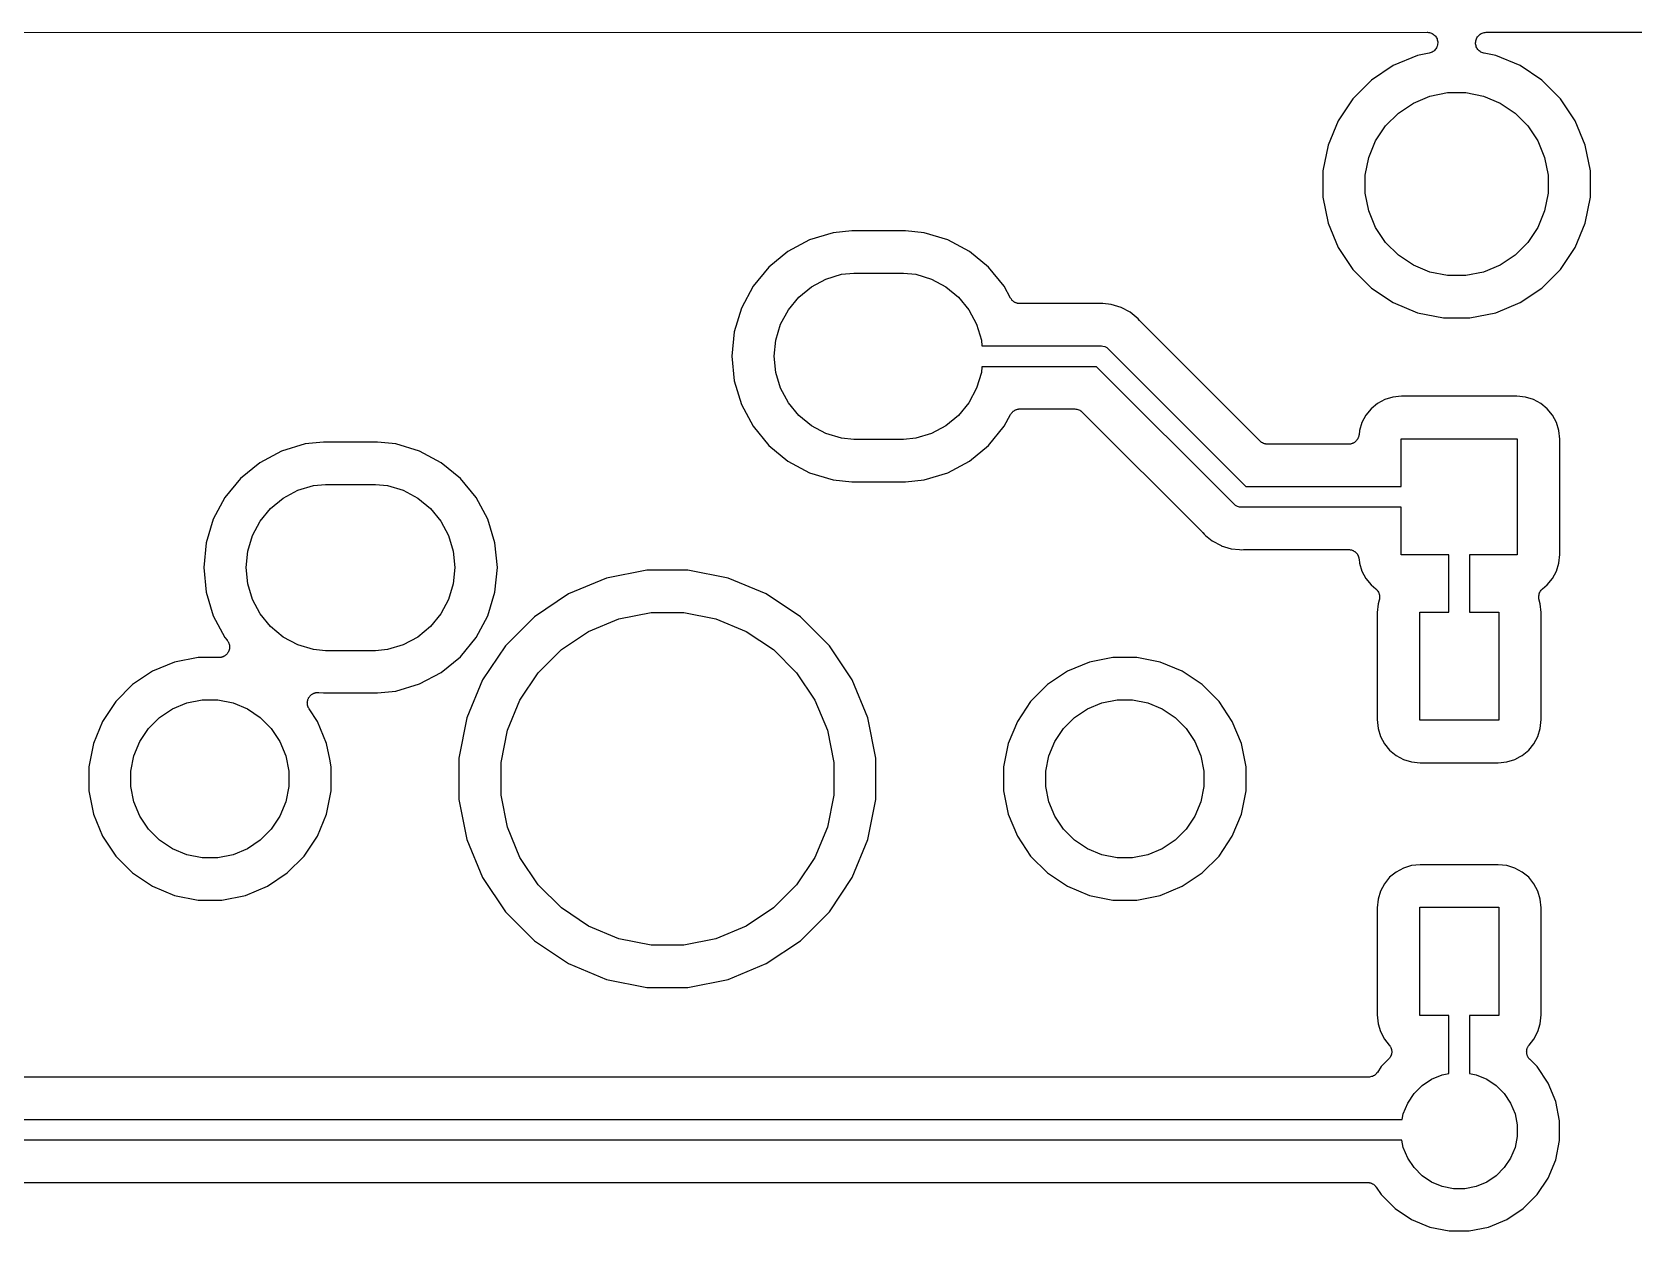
# Model space of a CAD drawing. Extents: x 1.13 to 10.46, y -5.5 to -3.29.
# Drawn here: x 4.929 to 5.687, y -3.857 to -3.289 of the extents above; entities that cross this region are included whole.
import ezdxf

# ---------------------------------------------------------------- set-up
doc = ezdxf.new("R2010")
doc.units = 0
doc.header["$MEASUREMENT"] = 0
doc.layers.add('BLACK', color=7, linetype='CONTINUOUS')

msp = doc.modelspace()

# ---------------------------------------------------------------- linework, layer by layer
at = {"layer": 'BLACK', "linetype": 'CONTINUOUS'}
for p, q in [((1.87715, -3.28967), (5.58921, -3.28955)), ((5.58921, -3.28955), (5.58927, -3.28955)), ((5.58927, -3.28955), (5.58927, -3.28955)), ((5.58927, -3.28955), (5.58928, -3.28955)), ((5.58928, -3.28955), (5.58977, -3.2896)), ((5.58977, -3.2896), (5.59024, -3.28965)), ((5.59024, -3.28965), (5.59024, -3.28965)), ((5.59024, -3.28965), (5.59025, -3.28965)), ((5.59025, -3.28965), (5.59073, -3.28981)), ((5.59073, -3.28981), (5.59117, -3.28995)), ((5.59117, -3.28995), (5.59117, -3.28995)), ((5.59117, -3.28995), (5.59118, -3.28995)), ((5.59118, -3.28995), (5.59161, -3.29019)), ((5.59161, -3.29019), (5.59203, -3.29042)), ((5.59203, -3.29042), (5.59203, -3.29042)), ((5.59203, -3.29042), (5.59203, -3.29042)), ((5.59203, -3.29042), (5.5924, -3.29073)), ((5.5924, -3.29073), (5.59278, -3.29104)), ((5.61325, -3.29137), (5.61357, -3.291)), ((5.61357, -3.29099), (5.61394, -3.29069)), ((5.61357, -3.291), (5.61357, -3.29099)), ((5.61357, -3.291), (5.61357, -3.291)), ((5.61394, -3.29069), (5.61432, -3.29038)), ((5.61432, -3.29038), (5.61432, -3.29038)), ((5.61432, -3.29038), (5.61433, -3.29038)), ((5.61433, -3.29038), (5.61478, -3.29014)), ((5.61478, -3.29014), (5.61518, -3.28992)), ((5.61518, -3.28992), (5.61518, -3.28992)), ((5.61518, -3.28992), (5.61519, -3.28992)), ((5.61519, -3.28992), (5.61567, -3.28977)), ((5.61567, -3.28977), (5.61612, -3.28964)), ((5.61612, -3.28964), (5.6166, -3.28959)), ((5.61612, -3.28964), (5.61612, -3.28964)), ((5.61612, -3.28964), (5.61612, -3.28964)), ((5.6166, -3.28959), (5.61709, -3.28954)), ((5.61709, -3.28954), (9.51889, -3.28942)), ((5.59234, -3.29841), (5.59198, -3.29871)), ((5.59273, -3.29809), (5.59234, -3.29841)), ((5.59304, -3.29772), (5.59273, -3.29809)), ((5.59273, -3.29809), (5.59273, -3.29809)), ((5.59273, -3.29809), (5.59273, -3.29809)), ((5.59278, -3.29104), (5.59278, -3.29105)), ((5.59278, -3.29105), (5.59278, -3.29105)), ((5.59278, -3.29105), (5.59309, -3.29143)), ((5.59335, -3.29734), (5.59304, -3.29772)), ((5.59309, -3.29143), (5.59339, -3.2918)), ((5.59358, -3.29693), (5.59335, -3.29734)), ((5.59335, -3.29734), (5.59335, -3.29734)), ((5.59335, -3.29734), (5.59335, -3.29734)), ((5.59339, -3.2918), (5.59339, -3.29181)), ((5.59339, -3.29181), (5.59339, -3.29181)), ((5.59339, -3.29181), (5.59361, -3.29223)), ((5.59382, -3.29648), (5.59358, -3.29693)), ((5.59361, -3.29223), (5.59384, -3.29267)), ((5.59395, -3.29605), (5.59382, -3.29648)), ((5.59382, -3.29648), (5.59382, -3.29648)), ((5.59382, -3.29648), (5.59382, -3.29648)), ((5.59384, -3.29267), (5.59384, -3.29267)), ((5.59384, -3.29267), (5.59384, -3.29267)), ((5.59384, -3.29267), (5.59397, -3.29312)), ((5.5941, -3.29555), (5.59395, -3.29605)), ((5.59397, -3.29312), (5.59412, -3.2936)), ((5.59415, -3.29509), (5.5941, -3.29555)), ((5.5941, -3.29555), (5.5941, -3.29555)), ((5.5941, -3.29555), (5.5941, -3.29555)), ((5.59412, -3.2936), (5.59412, -3.29361)), ((5.59412, -3.29361), (5.59412, -3.29361)), ((5.59412, -3.29361), (5.59416, -3.29408)), ((5.59421, -3.29458), (5.59415, -3.29509)), ((5.59416, -3.29408), (5.59421, -3.29458)), ((5.59421, -3.29458), (5.59421, -3.29458)), ((5.59421, -3.29458), (5.59421, -3.29458)), ((5.61209, -3.29451), (5.61214, -3.294)), ((5.61213, -3.29498), (5.61209, -3.29451)), ((5.61209, -3.29451), (5.61209, -3.29451)), ((5.61209, -3.29451), (5.61209, -3.29451)), ((5.61218, -3.29548), (5.61213, -3.29498)), ((5.61214, -3.294), (5.61219, -3.29354)), ((5.6123, -3.29591), (5.61218, -3.29548)), ((5.61218, -3.29548), (5.61218, -3.29548)), ((5.61218, -3.29548), (5.61218, -3.29548)), ((5.61219, -3.29353), (5.61234, -3.29307)), ((5.61219, -3.29354), (5.61219, -3.29353)), ((5.61219, -3.29354), (5.61219, -3.29354)), ((5.61245, -3.29641), (5.6123, -3.29591)), ((5.61234, -3.29307), (5.61248, -3.29261)), ((5.61245, -3.29642), (5.61245, -3.29641)), ((5.61266, -3.29682), (5.61245, -3.29642)), ((5.61245, -3.29642), (5.61245, -3.29642)), ((5.61248, -3.2926), (5.61272, -3.29216)), ((5.61248, -3.29261), (5.61248, -3.2926)), ((5.61248, -3.29261), (5.61248, -3.29261)), ((5.6129, -3.29728), (5.61266, -3.29682)), ((5.61272, -3.29216), (5.61294, -3.29175)), ((5.6132, -3.29765), (5.6129, -3.29728)), ((5.6129, -3.29728), (5.6129, -3.29728)), ((5.6129, -3.29728), (5.6129, -3.29728)), ((5.61294, -3.29175), (5.61294, -3.29175)), ((5.61294, -3.29175), (5.61295, -3.29175)), ((5.61295, -3.29175), (5.61325, -3.29137)), ((5.61351, -3.29804), (5.6132, -3.29765)), ((5.61352, -3.29804), (5.61351, -3.29804)), ((5.61351, -3.29804), (5.61351, -3.29804)), ((5.61387, -3.29834), (5.61352, -3.29804)), ((5.61426, -3.29867), (5.61387, -3.29834)), ((5.57316, -3.30532), (5.56279, -3.31224)), ((5.58468, -3.30054), (5.57316, -3.30532)), ((5.59018, -3.29945), (5.58468, -3.30054)), ((5.59067, -3.2993), (5.59018, -3.29945)), ((5.59111, -3.29917), (5.59067, -3.2993)), ((5.59112, -3.29917), (5.59111, -3.29917)), ((5.59111, -3.29917), (5.59111, -3.29917)), ((5.59154, -3.29894), (5.59112, -3.29917)), ((5.59197, -3.29871), (5.59154, -3.29894)), ((5.59198, -3.29871), (5.59197, -3.29871)), ((5.59197, -3.29871), (5.59197, -3.29871)), ((5.61466, -3.29889), (5.61426, -3.29867)), ((5.61426, -3.29867), (5.61426, -3.29867)), ((5.61426, -3.29867), (5.61426, -3.29867)), ((5.61511, -3.29914), (5.61466, -3.29889)), ((5.61512, -3.29914), (5.61511, -3.29914)), ((5.61558, -3.29929), (5.61512, -3.29914)), ((5.61512, -3.29914), (5.61512, -3.29914)), ((5.61604, -3.29943), (5.61558, -3.29929)), ((5.61605, -3.29944), (5.61604, -3.29943)), ((5.61611, -3.29945), (5.61605, -3.29944)), ((5.61605, -3.29944), (5.61605, -3.29944)), ((5.61605, -3.29944), (5.61605, -3.29944)), ((5.62162, -3.30054), (5.61611, -3.29945)), ((5.63314, -3.30532), (5.62162, -3.30054)), ((5.64351, -3.31224), (5.63314, -3.30532)), ((5.56279, -3.31224), (5.55398, -3.32106)), ((5.65232, -3.32106), (5.64351, -3.31224)), ((5.55398, -3.32106), (5.54705, -3.33143)), ((5.58264, -3.32304), (5.59052, -3.31977)), ((5.59052, -3.31977), (5.59888, -3.31811)), ((5.59888, -3.31811), (5.60741, -3.31811)), ((5.60741, -3.31811), (5.61578, -3.31977)), ((5.61578, -3.31977), (5.62366, -3.32304)), ((5.65925, -3.33143), (5.65232, -3.32106)), ((5.56951, -3.33381), (5.57554, -3.32778)), ((5.57554, -3.32778), (5.58264, -3.32304)), ((5.62366, -3.32304), (5.63076, -3.32778)), ((5.63076, -3.32778), (5.63679, -3.33381)), ((5.54705, -3.33143), (5.54228, -3.34295)), ((5.56477, -3.3409), (5.56951, -3.33381)), ((5.63679, -3.33381), (5.64153, -3.3409)), ((5.66402, -3.34295), (5.65925, -3.33143)), ((5.54228, -3.34295), (5.53984, -3.35518)), ((5.56151, -3.34879), (5.56477, -3.3409)), ((5.64153, -3.3409), (5.64479, -3.34879)), ((5.66646, -3.35518), (5.66402, -3.34295)), ((5.55984, -3.35715), (5.56151, -3.34879)), ((5.64479, -3.34879), (5.64646, -3.35715)), ((5.53984, -3.35518), (5.53984, -3.36765)), ((5.55984, -3.36568), (5.55984, -3.35715)), ((5.64646, -3.35715), (5.64646, -3.36568)), ((5.66646, -3.36765), (5.66646, -3.35518)), ((5.56151, -3.37405), (5.55984, -3.36568)), ((5.64646, -3.36568), (5.64479, -3.37405)), ((5.53984, -3.36765), (5.54228, -3.37988)), ((5.56477, -3.38193), (5.56151, -3.37405)), ((5.64479, -3.37405), (5.64153, -3.38193)), ((5.66402, -3.37988), (5.66646, -3.36765)), ((5.54228, -3.37988), (5.54705, -3.3914)), ((5.56951, -3.38902), (5.56477, -3.38193)), ((5.64153, -3.38193), (5.63679, -3.38902)), ((5.65925, -3.3914), (5.66402, -3.37988)), ((5.29686, -3.3878), (5.28654, -3.39331)), ((5.30805, -3.3844), (5.29686, -3.3878)), ((5.31677, -3.38354), (5.30805, -3.3844)), ((5.34229, -3.38354), (5.31677, -3.38354)), ((5.35101, -3.3844), (5.34229, -3.38354)), ((5.3622, -3.3878), (5.35101, -3.3844)), ((5.37251, -3.39331), (5.3622, -3.3878)), ((5.57554, -3.39506), (5.56951, -3.38902)), ((5.63679, -3.38902), (5.63076, -3.39506)), ((5.28654, -3.39331), (5.2775, -3.40073)), ((5.38155, -3.40073), (5.37251, -3.39331)), ((5.54705, -3.3914), (5.55398, -3.40177)), ((5.58264, -3.3998), (5.57554, -3.39506)), ((5.63076, -3.39506), (5.62366, -3.3998)), ((5.65232, -3.40177), (5.65925, -3.3914)), ((5.2775, -3.40073), (5.27008, -3.40977)), ((5.30455, -3.40636), (5.31197, -3.40411)), ((5.31197, -3.40411), (5.31775, -3.40354)), ((5.31775, -3.40354), (5.3413, -3.40354)), ((5.3413, -3.40354), (5.34709, -3.40411)), ((5.34709, -3.40411), (5.35451, -3.40636)), ((5.38897, -3.40977), (5.38155, -3.40073)), ((5.55398, -3.40177), (5.56279, -3.41059)), ((5.59052, -3.40306), (5.58264, -3.3998)), ((5.59888, -3.40472), (5.59052, -3.40306)), ((5.60741, -3.40472), (5.59888, -3.40472)), ((5.61578, -3.40306), (5.60741, -3.40472)), ((5.62366, -3.3998), (5.61578, -3.40306)), ((5.64351, -3.41059), (5.65232, -3.40177)), ((5.27008, -3.40977), (5.26457, -3.42008)), ((5.29171, -3.41494), (5.29771, -3.41002)), ((5.29771, -3.41002), (5.30455, -3.40636)), ((5.35451, -3.40636), (5.36135, -3.41002)), ((5.36135, -3.41002), (5.36734, -3.41494)), ((5.39196, -3.41535), (5.38897, -3.40977)), ((5.56279, -3.41059), (5.57316, -3.41752)), ((5.63314, -3.41752), (5.64351, -3.41059)), ((5.28679, -3.42093), (5.29171, -3.41494)), ((5.36734, -3.41494), (5.37226, -3.42093)), ((5.39208, -3.41553), (5.39196, -3.41535)), ((5.39218, -3.41573), (5.39208, -3.41553)), ((5.39235, -3.41594), (5.39218, -3.41573)), ((5.3925, -3.41616), (5.39235, -3.41594)), ((5.39265, -3.41632), (5.3925, -3.41616)), ((5.39279, -3.41649), (5.39265, -3.41632)), ((5.393, -3.41666), (5.39279, -3.41649)), ((5.39319, -3.41685), (5.393, -3.41666)), ((5.39337, -3.41698), (5.39319, -3.41685)), ((5.39354, -3.41712), (5.39337, -3.41698)), ((5.39377, -3.41725), (5.39354, -3.41712)), ((5.394, -3.4174), (5.39377, -3.41725)), ((5.3942, -3.41748), (5.394, -3.4174)), ((5.3944, -3.41759), (5.3942, -3.41748)), ((5.39465, -3.41767), (5.3944, -3.41759)), ((5.3949, -3.41777), (5.39465, -3.41767)), ((5.39511, -3.41782), (5.3949, -3.41777)), ((5.39533, -3.41788), (5.39511, -3.41782)), ((5.39559, -3.41791), (5.39533, -3.41788)), ((5.39585, -3.41797), (5.39559, -3.41791)), ((5.39608, -3.41797), (5.39585, -3.41797)), ((5.3963, -3.41799), (5.39608, -3.41797)), ((5.39637, -3.41799), (5.3963, -3.41799)), ((5.43326, -3.41799), (5.39637, -3.41799)), ((5.43347, -3.41797), (5.43326, -3.41799)), ((5.43368, -3.41797), (5.43347, -3.41797)), ((5.43375, -3.41797), (5.43368, -3.41797)), ((5.43473, -3.41787), (5.43375, -3.41797)), ((5.43571, -3.41797), (5.43473, -3.41787)), ((5.43961, -3.41835), (5.43571, -3.41797)), ((5.43571, -3.41797), (5.43571, -3.41797)), ((5.44431, -3.41978), (5.43961, -3.41835)), ((5.44864, -3.42209), (5.44431, -3.41978)), ((5.57316, -3.41752), (5.58468, -3.42229)), ((5.62162, -3.42229), (5.63314, -3.41752)), ((5.26457, -3.42008), (5.26117, -3.43127)), ((5.28314, -3.42777), (5.28679, -3.42093)), ((5.37226, -3.42093), (5.37592, -3.42777)), ((5.45243, -3.42521), (5.44864, -3.42209)), ((5.45306, -3.42597), (5.45243, -3.42521)), ((5.45321, -3.42612), (5.45306, -3.42597)), ((5.45334, -3.42628), (5.45321, -3.42612)), ((5.45339, -3.42633), (5.45334, -3.42628)), ((5.4735, -3.44645), (5.45339, -3.42633)), ((5.58468, -3.42229), (5.59691, -3.42472)), ((5.59691, -3.42472), (5.60938, -3.42472)), ((5.60938, -3.42472), (5.62162, -3.42229)), ((5.26117, -3.43127), (5.26003, -3.44291)), ((5.28088, -3.4352), (5.28314, -3.42777)), ((5.37592, -3.42777), (5.37817, -3.4352)), ((5.28012, -3.44291), (5.28088, -3.4352)), ((5.37817, -3.4352), (5.37845, -3.43799)), ((5.37845, -3.43799), (5.43449, -3.43799)), ((5.43449, -3.43799), (5.43473, -3.43797)), ((5.43473, -3.43797), (5.43497, -3.43799)), ((5.43497, -3.43799), (5.43497, -3.43799)), ((5.43497, -3.43799), (5.43569, -3.43806)), ((5.43569, -3.43806), (5.43662, -3.43834)), ((5.43662, -3.43834), (5.43747, -3.4388)), ((5.43747, -3.4388), (5.43822, -3.43942)), ((5.43822, -3.43942), (5.43838, -3.4396)), ((5.43838, -3.4396), (5.5033, -3.50453)), ((5.26003, -3.44291), (5.26117, -3.45455)), ((5.28088, -3.45063), (5.28012, -3.44291)), ((5.37845, -3.44783), (5.37817, -3.45063)), ((5.43269, -3.44783), (5.37845, -3.44783)), ((5.49761, -3.51276), (5.43269, -3.44783)), ((5.47351, -3.44645), (5.4735, -3.44645)), ((5.51012, -3.48306), (5.47351, -3.44645)), ((5.26117, -3.45455), (5.26457, -3.46574)), ((5.28314, -3.45805), (5.28088, -3.45063)), ((5.37817, -3.45063), (5.37592, -3.45805)), ((5.28679, -3.46489), (5.28314, -3.45805)), ((5.29171, -3.47089), (5.28679, -3.46489)), ((5.37226, -3.46489), (5.36734, -3.47089)), ((5.37592, -3.45805), (5.37226, -3.46489)), ((5.56567, -3.46524), (5.56262, -3.46774)), ((5.56914, -3.46338), (5.56567, -3.46524)), ((5.57291, -3.46224), (5.56914, -3.46338)), ((5.57708, -3.46183), (5.57291, -3.46224)), ((5.63158, -3.46183), (5.57708, -3.46183)), ((5.63575, -3.46224), (5.63158, -3.46183)), ((5.63952, -3.46338), (5.63575, -3.46224)), ((5.643, -3.46524), (5.63952, -3.46338)), ((5.64604, -3.46774), (5.643, -3.46524)), ((5.26457, -3.46574), (5.27008, -3.47606)), ((5.29771, -3.47581), (5.29171, -3.47089)), ((5.36734, -3.47089), (5.36135, -3.47581)), ((5.38897, -3.47606), (5.39196, -3.47048)), ((5.39196, -3.47048), (5.39199, -3.47042)), ((5.39199, -3.47042), (5.39211, -3.47023)), ((5.39211, -3.47023), (5.39222, -3.47004)), ((5.39222, -3.47004), (5.39239, -3.46983)), ((5.39239, -3.46983), (5.39254, -3.46961)), ((5.39254, -3.46961), (5.3927, -3.46946)), ((5.3927, -3.46946), (5.39284, -3.46929)), ((5.39284, -3.46929), (5.39305, -3.46912)), ((5.39305, -3.46912), (5.39324, -3.46893)), ((5.39324, -3.46893), (5.39343, -3.46881)), ((5.39343, -3.46881), (5.3936, -3.46867)), ((5.3936, -3.46867), (5.39383, -3.46854)), ((5.39383, -3.46854), (5.39406, -3.4684)), ((5.39406, -3.4684), (5.39426, -3.46832)), ((5.39426, -3.46832), (5.39446, -3.46821)), ((5.39446, -3.46821), (5.39472, -3.46813)), ((5.39472, -3.46813), (5.39496, -3.46803)), ((5.39496, -3.46803), (5.39518, -3.46799)), ((5.39518, -3.46799), (5.39539, -3.46793)), ((5.39539, -3.46793), (5.39566, -3.4679)), ((5.39566, -3.4679), (5.39592, -3.46785)), ((5.39592, -3.46785), (5.39614, -3.46786)), ((5.39614, -3.46786), (5.39637, -3.46783)), ((5.39637, -3.46783), (5.42233, -3.46783)), ((5.42233, -3.46783), (5.42235, -3.46783)), ((5.42235, -3.46783), (5.42235, -3.46783)), ((5.42235, -3.46783), (5.42235, -3.46783)), ((5.42235, -3.46783), (5.4224, -3.46784)), ((5.4224, -3.46784), (5.42286, -3.46789)), ((5.42286, -3.46789), (5.42332, -3.46793)), ((5.42332, -3.46793), (5.42335, -3.46794)), ((5.42335, -3.46794), (5.42337, -3.46794)), ((5.42337, -3.46794), (5.42381, -3.46808)), ((5.42381, -3.46808), (5.42426, -3.46822)), ((5.42426, -3.46822), (5.42428, -3.46823)), ((5.42428, -3.46823), (5.4243, -3.46824)), ((5.4243, -3.46824), (5.42471, -3.46846)), ((5.42471, -3.46846), (5.42512, -3.46868)), ((5.42512, -3.46868), (5.42514, -3.4687)), ((5.42514, -3.4687), (5.42516, -3.46871)), ((5.42516, -3.46871), (5.42551, -3.46901)), ((5.42551, -3.46901), (5.42587, -3.4693)), ((5.42587, -3.4693), (5.4826, -3.52603)), ((5.56012, -3.47078), (5.55826, -3.47426)), ((5.56262, -3.46774), (5.56012, -3.47078)), ((5.64854, -3.47078), (5.64604, -3.46774)), ((5.6504, -3.47426), (5.64854, -3.47078)), ((5.27008, -3.47606), (5.2775, -3.4851)), ((5.30455, -3.47946), (5.29771, -3.47581)), ((5.31197, -3.48171), (5.30455, -3.47946)), ((5.35451, -3.47946), (5.34709, -3.48171)), ((5.36135, -3.47581), (5.35451, -3.47946)), ((5.38155, -3.4851), (5.38897, -3.47606)), ((5.55685, -3.48053), (5.55677, -3.48078)), ((5.55687, -3.48031), (5.55685, -3.48053)), ((5.55692, -3.48009), (5.55687, -3.48031)), ((5.55712, -3.47803), (5.55692, -3.48002)), ((5.55692, -3.48002), (5.55692, -3.48009)), ((5.55826, -3.47426), (5.55712, -3.47803)), ((5.65154, -3.47803), (5.6504, -3.47426)), ((5.65195, -3.48219), (5.65154, -3.47803)), ((5.04686, -3.4878), (5.03654, -3.49331)), ((5.05805, -3.4844), (5.04686, -3.4878)), ((5.06677, -3.48354), (5.05805, -3.4844)), ((5.09229, -3.48354), (5.06677, -3.48354)), ((5.10101, -3.4844), (5.09229, -3.48354)), ((5.1122, -3.4878), (5.10101, -3.4844)), ((5.12251, -3.49331), (5.1122, -3.4878)), ((5.2775, -3.4851), (5.28654, -3.49252)), ((5.31775, -3.48228), (5.31197, -3.48171)), ((5.3413, -3.48228), (5.31775, -3.48228)), ((5.34709, -3.48171), (5.3413, -3.48228)), ((5.37251, -3.49252), (5.38155, -3.4851)), ((5.51048, -3.48336), (5.51012, -3.48306)), ((5.51083, -3.48365), (5.51048, -3.48336)), ((5.51086, -3.48367), (5.51083, -3.48365)), ((5.51088, -3.48368), (5.51086, -3.48367)), ((5.51128, -3.4839), (5.51088, -3.48368)), ((5.51169, -3.48412), (5.51128, -3.4839)), ((5.51171, -3.48413), (5.51169, -3.48412)), ((5.51174, -3.48414), (5.51171, -3.48413)), ((5.51218, -3.48428), (5.51174, -3.48414)), ((5.51262, -3.48442), (5.51218, -3.48428)), ((5.51264, -3.48442), (5.51262, -3.48442)), ((5.51267, -3.48443), (5.51264, -3.48442)), ((5.51313, -3.48448), (5.51267, -3.48443)), ((5.51359, -3.48453), (5.51313, -3.48448)), ((5.51364, -3.48453), (5.51359, -3.48453)), ((5.51366, -3.48453), (5.51364, -3.48453)), ((5.51364, -3.48453), (5.51364, -3.48453)), ((5.51364, -3.48453), (5.51364, -3.48453)), ((5.55195, -3.48453), (5.51366, -3.48453)), ((5.55217, -3.48451), (5.55195, -3.48453)), ((5.5524, -3.48451), (5.55217, -3.48451)), ((5.55266, -3.48446), (5.5524, -3.48451)), ((5.55292, -3.48443), (5.55266, -3.48446)), ((5.55314, -3.48437), (5.55292, -3.48443)), ((5.55336, -3.48432), (5.55314, -3.48437)), ((5.5536, -3.48423), (5.55336, -3.48432)), ((5.55385, -3.48415), (5.5536, -3.48423)), ((5.55405, -3.48404), (5.55385, -3.48415)), ((5.55426, -3.48396), (5.55405, -3.48404)), ((5.55448, -3.48382), (5.55426, -3.48396)), ((5.55472, -3.48369), (5.55448, -3.48382)), ((5.55489, -3.48355), (5.55472, -3.48369)), ((5.55508, -3.48343), (5.55489, -3.48355)), ((5.55527, -3.48324), (5.55508, -3.48343)), ((5.55547, -3.48308), (5.55527, -3.48324)), ((5.55562, -3.4829), (5.55547, -3.48308)), ((5.55578, -3.48274), (5.55562, -3.4829)), ((5.55593, -3.48253), (5.55578, -3.48274)), ((5.55609, -3.48232), (5.55593, -3.48253)), ((5.5562, -3.48212), (5.55609, -3.48232)), ((5.55633, -3.48194), (5.5562, -3.48212)), ((5.55643, -3.4817), (5.55633, -3.48194)), ((5.55656, -3.48147), (5.55643, -3.4817)), ((5.55662, -3.48125), (5.55656, -3.48147)), ((5.55671, -3.48104), (5.55662, -3.48125)), ((5.55677, -3.48078), (5.55671, -3.48104)), ((5.57683, -3.50453), (5.57683, -3.48195)), ((5.57683, -3.48195), (5.63183, -3.48195)), ((5.63183, -3.48195), (5.63183, -3.53695)), ((5.65195, -3.5367), (5.65195, -3.48219)), ((5.03654, -3.49331), (5.0275, -3.50073)), ((5.13155, -3.50073), (5.12251, -3.49331)), ((5.28654, -3.49252), (5.29686, -3.49803)), ((5.3622, -3.49803), (5.37251, -3.49252)), ((5.0275, -3.50073), (5.02008, -3.50977)), ((5.13897, -3.50977), (5.13155, -3.50073)), ((5.29686, -3.49803), (5.30805, -3.50142)), ((5.30805, -3.50142), (5.31677, -3.50228)), ((5.31677, -3.50228), (5.34229, -3.50228)), ((5.34229, -3.50228), (5.35101, -3.50142)), ((5.35101, -3.50142), (5.3622, -3.49803)), ((5.02008, -3.50977), (5.01457, -3.52008)), ((5.04171, -3.51494), (5.04771, -3.51002)), ((5.04771, -3.51002), (5.05455, -3.50636)), ((5.05455, -3.50636), (5.06197, -3.50411)), ((5.06197, -3.50411), (5.06775, -3.50354)), ((5.06775, -3.50354), (5.0913, -3.50354)), ((5.0913, -3.50354), (5.09709, -3.50411)), ((5.09709, -3.50411), (5.10451, -3.50636)), ((5.10451, -3.50636), (5.11135, -3.51002)), ((5.11135, -3.51002), (5.11734, -3.51494)), ((5.14449, -3.52008), (5.13897, -3.50977)), ((5.5033, -3.50453), (5.57683, -3.50453)), ((5.03679, -3.52093), (5.04171, -3.51494)), ((5.11734, -3.51494), (5.12226, -3.52093)), ((5.49777, -3.51295), (5.49761, -3.51276)), ((5.49795, -3.5131), (5.49777, -3.51295)), ((5.49852, -3.51356), (5.49795, -3.5131)), ((5.49934, -3.514), (5.49852, -3.51356)), ((5.49937, -3.51402), (5.49934, -3.514)), ((5.5003, -3.5143), (5.49937, -3.51402)), ((5.50102, -3.51437), (5.5003, -3.5143)), ((5.50126, -3.51439), (5.50102, -3.51437)), ((5.50102, -3.51437), (5.50102, -3.51437)), ((5.5015, -3.51437), (5.50126, -3.51439)), ((5.57683, -3.51437), (5.5015, -3.51437)), ((5.57683, -3.53695), (5.57683, -3.51437)), ((5.01457, -3.52008), (5.01117, -3.53127)), ((5.03314, -3.52777), (5.03679, -3.52093)), ((5.12226, -3.52093), (5.12592, -3.52777)), ((5.14788, -3.53127), (5.14449, -3.52008)), ((5.4826, -3.52603), (5.48265, -3.52608)), ((5.48265, -3.52608), (5.48278, -3.52625)), ((5.01117, -3.53127), (5.01003, -3.54291)), ((5.03088, -3.5352), (5.03314, -3.52777)), ((5.12592, -3.52777), (5.12817, -3.5352)), ((5.14903, -3.54291), (5.14788, -3.53127)), ((5.48278, -3.52625), (5.48293, -3.5264)), ((5.48293, -3.5264), (5.48356, -3.52716)), ((5.48356, -3.52716), (5.48432, -3.52778)), ((5.48432, -3.52778), (5.48735, -3.53027)), ((5.48735, -3.53027), (5.4916, -3.53254)), ((5.4916, -3.53254), (5.49168, -3.53258)), ((5.49168, -3.53258), (5.49638, -3.53401)), ((5.03012, -3.54291), (5.03088, -3.5352)), ((5.12817, -3.5352), (5.12893, -3.54291)), ((5.49638, -3.53401), (5.50028, -3.53439)), ((5.50028, -3.53439), (5.50028, -3.53439)), ((5.50028, -3.53439), (5.50126, -3.53449)), ((5.50126, -3.53449), (5.50224, -3.53439)), ((5.50224, -3.53439), (5.50231, -3.53439)), ((5.50231, -3.53439), (5.50252, -3.53439)), ((5.50252, -3.53439), (5.50273, -3.53437)), ((5.50273, -3.53437), (5.55195, -3.53437)), ((5.55195, -3.53437), (5.55202, -3.53437)), ((5.55202, -3.53437), (5.55224, -3.5344)), ((5.55224, -3.5344), (5.55247, -3.5344)), ((5.55247, -3.5344), (5.55273, -3.53445)), ((5.55273, -3.53445), (5.55299, -3.53448)), ((5.55299, -3.53448), (5.5532, -3.53455)), ((5.5532, -3.53455), (5.55342, -3.53459)), ((5.55342, -3.53459), (5.55367, -3.53469)), ((5.55367, -3.53469), (5.55392, -3.53477)), ((5.55392, -3.53477), (5.55412, -3.53488)), ((5.55412, -3.53488), (5.55432, -3.53497)), ((5.55432, -3.53497), (5.55454, -3.53512)), ((5.55454, -3.53512), (5.55477, -3.53524)), ((5.55477, -3.53524), (5.55495, -3.53539)), ((5.55495, -3.53539), (5.55513, -3.53552)), ((5.55513, -3.53552), (5.55532, -3.5357)), ((5.55532, -3.5357), (5.55552, -3.53587)), ((5.55552, -3.53587), (5.55566, -3.53605)), ((5.55566, -3.53605), (5.55582, -3.53621)), ((5.55582, -3.53621), (5.55597, -3.53643)), ((5.55597, -3.53643), (5.55613, -3.53663)), ((5.55613, -3.53663), (5.55624, -3.53683)), ((5.55624, -3.53683), (5.55636, -3.53702)), ((5.55636, -3.53702), (5.55646, -3.53726)), ((5.55646, -3.53726), (5.55658, -3.5375)), ((5.55658, -3.5375), (5.55665, -3.53771)), ((5.55665, -3.53771), (5.55673, -3.53792)), ((5.55673, -3.53792), (5.55679, -3.53818)), ((5.55679, -3.53818), (5.55686, -3.53843)), ((5.55686, -3.53843), (5.55688, -3.53866)), ((5.55688, -3.53866), (5.55692, -3.53888)), ((5.55692, -3.53888), (5.55712, -3.54087)), ((5.55712, -3.54087), (5.55826, -3.54464)), ((5.59941, -3.53695), (5.57683, -3.53695)), ((5.59941, -3.56398), (5.59941, -3.53695)), ((5.63183, -3.53695), (5.60925, -3.53695)), ((5.60925, -3.53695), (5.60925, -3.56398)), ((5.6504, -3.54464), (5.65154, -3.54087)), ((5.65154, -3.54087), (5.65195, -3.5367)), ((5.01003, -3.54291), (5.01117, -3.55455)), ((5.03088, -3.55063), (5.03012, -3.54291)), ((5.12893, -3.54291), (5.12817, -3.55063)), ((5.14788, -3.55455), (5.14903, -3.54291)), ((5.20073, -3.54797), (5.18276, -3.55541)), ((5.2198, -3.54417), (5.20073, -3.54797)), ((5.23925, -3.54417), (5.2198, -3.54417)), ((5.25833, -3.54797), (5.23925, -3.54417)), ((5.2763, -3.55541), (5.25833, -3.54797)), ((5.55826, -3.54464), (5.56012, -3.54811)), ((5.56012, -3.54811), (5.56262, -3.55116)), ((5.64604, -3.55116), (5.64854, -3.54811)), ((5.64854, -3.54811), (5.6504, -3.54464)), ((5.01117, -3.55455), (5.01457, -3.56574)), ((5.03314, -3.55805), (5.03088, -3.55063)), ((5.12817, -3.55063), (5.12592, -3.55805)), ((5.14449, -3.56574), (5.14788, -3.55455)), ((5.18276, -3.55541), (5.16658, -3.56622)), ((5.29247, -3.56622), (5.2763, -3.55541)), ((5.56262, -3.55116), (5.56484, -3.55298)), ((5.56484, -3.55298), (5.56486, -3.553)), ((5.56486, -3.553), (5.56486, -3.553)), ((5.56486, -3.553), (5.56486, -3.553)), ((5.56486, -3.553), (5.56489, -3.55303)), ((5.56489, -3.55303), (5.56522, -3.55336)), ((5.56522, -3.55336), (5.56555, -3.55369)), ((5.56555, -3.55369), (5.56556, -3.55371)), ((5.56556, -3.55371), (5.56557, -3.55372)), ((5.56557, -3.55372), (5.56583, -3.55412)), ((5.56583, -3.55412), (5.56609, -3.5545)), ((5.56609, -3.5545), (5.56609, -3.55452)), ((5.56609, -3.55452), (5.56611, -3.55454)), ((5.56611, -3.55454), (5.56628, -3.55497)), ((5.56628, -3.55497), (5.56646, -3.55541)), ((5.56646, -3.55541), (5.56646, -3.55543)), ((5.56646, -3.55543), (5.56647, -3.55545)), ((5.56647, -3.55545), (5.56655, -3.55591)), ((5.56655, -3.55591), (5.56664, -3.55636)), ((5.56664, -3.55636), (5.56664, -3.55639)), ((5.56664, -3.55639), (5.56665, -3.55641)), ((5.56665, -3.55641), (5.56664, -3.55688)), ((5.64202, -3.5563), (5.64212, -3.55583)), ((5.64202, -3.55632), (5.64202, -3.5563)), ((5.64202, -3.55634), (5.64202, -3.55632)), ((5.64202, -3.5568), (5.64202, -3.55634)), ((5.64212, -3.55583), (5.64221, -3.55538)), ((5.64221, -3.55538), (5.64222, -3.55536)), ((5.64222, -3.55536), (5.64223, -3.55534)), ((5.64223, -3.55534), (5.64241, -3.55491)), ((5.64241, -3.55491), (5.64259, -3.55448)), ((5.64259, -3.55448), (5.6426, -3.55446)), ((5.6426, -3.55446), (5.64261, -3.55444)), ((5.64261, -3.55444), (5.64287, -3.55406)), ((5.64287, -3.55406), (5.64313, -3.55367)), ((5.64313, -3.55367), (5.64315, -3.55366)), ((5.64315, -3.55366), (5.64316, -3.55364)), ((5.64316, -3.55364), (5.64349, -3.55331)), ((5.64349, -3.55331), (5.64382, -3.55298)), ((5.64382, -3.55298), (5.64604, -3.55116)), ((5.03679, -3.56489), (5.03314, -3.55805)), ((5.12592, -3.55805), (5.12226, -3.56489)), ((5.56592, -3.56006), (5.56551, -3.56422)), ((5.56645, -3.5583), (5.56592, -3.56006)), ((5.56654, -3.55784), (5.56645, -3.5583)), ((5.56664, -3.55738), (5.56654, -3.55784)), ((5.56664, -3.55688), (5.56664, -3.55734)), ((5.56664, -3.55734), (5.56664, -3.55736)), ((5.56664, -3.55736), (5.56664, -3.55738)), ((5.58563, -3.61516), (5.58563, -3.56398)), ((5.58563, -3.56398), (5.59941, -3.56398)), ((5.60925, -3.56398), (5.62303, -3.56398)), ((5.62303, -3.56398), (5.62303, -3.61516)), ((5.64201, -3.55727), (5.64202, -3.5568)), ((5.64202, -3.55729), (5.64201, -3.55727)), ((5.64202, -3.55731), (5.64202, -3.55729)), ((5.6421, -3.55777), (5.64202, -3.55731)), ((5.64219, -3.55823), (5.6421, -3.55777)), ((5.6422, -3.55827), (5.64219, -3.55823)), ((5.64221, -3.5583), (5.6422, -3.55827)), ((5.6422, -3.55827), (5.6422, -3.55827)), ((5.6422, -3.55827), (5.6422, -3.55827)), ((5.64274, -3.56006), (5.64221, -3.5583)), ((5.64315, -3.56422), (5.64274, -3.56006)), ((5.01457, -3.56574), (5.02008, -3.57606)), ((5.04171, -3.57089), (5.03679, -3.56489)), ((5.04771, -3.57581), (5.04171, -3.57089)), ((5.11734, -3.57089), (5.11135, -3.57581)), ((5.12226, -3.56489), (5.11734, -3.57089)), ((5.13897, -3.57606), (5.14449, -3.56574)), ((5.16658, -3.56622), (5.15283, -3.57997)), ((5.19223, -3.57313), (5.20656, -3.5672)), ((5.20656, -3.5672), (5.22177, -3.56417)), ((5.22177, -3.56417), (5.23728, -3.56417)), ((5.23728, -3.56417), (5.2525, -3.5672)), ((5.2525, -3.5672), (5.26682, -3.57313)), ((5.30622, -3.57997), (5.29247, -3.56622)), ((5.56551, -3.56422), (5.56551, -3.61491)), ((5.64315, -3.61491), (5.64315, -3.56422)), ((5.02008, -3.57606), (5.02113, -3.57734)), ((5.02113, -3.57734), (5.02118, -3.57739)), ((5.02118, -3.57739), (5.02131, -3.57759)), ((5.02131, -3.57759), (5.02145, -3.57777)), ((5.02145, -3.57777), (5.02157, -3.578)), ((5.02157, -3.578), (5.02171, -3.57821)), ((5.02171, -3.57821), (5.0218, -3.57843)), ((5.0218, -3.57843), (5.02191, -3.57864)), ((5.02191, -3.57864), (5.02198, -3.57888)), ((5.02198, -3.57888), (5.02207, -3.57912)), ((5.02207, -3.57912), (5.02211, -3.57935)), ((5.05455, -3.57946), (5.04771, -3.57581)), ((5.11135, -3.57581), (5.10451, -3.57946)), ((5.13155, -3.5851), (5.13897, -3.57606)), ((5.17933, -3.58175), (5.19223, -3.57313)), ((5.26682, -3.57313), (5.27972, -3.58175)), ((5.00734, -3.58551), (4.99625, -3.58772)), ((5.01727, -3.58551), (5.00734, -3.58551)), ((5.0175, -3.58549), (5.01727, -3.58551)), ((5.01774, -3.58549), (5.0175, -3.58549)), ((5.01799, -3.58544), (5.01774, -3.58549)), ((5.01824, -3.58542), (5.01799, -3.58544)), ((5.01846, -3.58535), (5.01824, -3.58542)), ((5.0187, -3.5853), (5.01846, -3.58535)), ((5.01893, -3.58521), (5.0187, -3.5853)), ((5.01917, -3.58513), (5.01893, -3.58521)), ((5.01938, -3.58502), (5.01917, -3.58513)), ((5.0196, -3.58494), (5.01938, -3.58502)), ((5.01981, -3.5848), (5.0196, -3.58494)), ((5.02004, -3.58468), (5.01981, -3.5848)), ((5.02022, -3.58453), (5.02004, -3.58468)), ((5.02041, -3.5844), (5.02022, -3.58453)), ((5.0206, -3.58422), (5.02041, -3.5844)), ((5.02079, -3.58406), (5.0206, -3.58422)), ((5.02094, -3.58388), (5.02079, -3.58406)), ((5.02111, -3.58371), (5.02094, -3.58388)), ((5.02125, -3.5835), (5.02111, -3.58371)), ((5.02141, -3.58331), (5.02125, -3.5835)), ((5.02153, -3.5831), (5.02141, -3.58331)), ((5.02166, -3.58291), (5.02153, -3.5831)), ((5.02176, -3.58267), (5.02166, -3.58291)), ((5.02188, -3.58245), (5.02176, -3.58267)), ((5.02195, -3.58223), (5.02188, -3.58245)), ((5.02204, -3.58201), (5.02195, -3.58223)), ((5.02209, -3.58176), (5.02204, -3.58201)), ((5.02217, -3.58152), (5.02209, -3.58176)), ((5.02211, -3.57935), (5.02218, -3.57957)), ((5.02219, -3.58128), (5.02217, -3.58152)), ((5.02218, -3.57957), (5.0222, -3.57983)), ((5.02224, -3.58105), (5.02219, -3.58128)), ((5.0222, -3.57983), (5.02225, -3.58008)), ((5.02227, -3.58055), (5.02224, -3.5808)), ((5.02224, -3.5808), (5.02224, -3.58105)), ((5.02225, -3.58008), (5.02225, -3.58031)), ((5.02225, -3.58031), (5.02227, -3.58055)), ((5.06197, -3.58171), (5.05455, -3.57946)), ((5.06775, -3.58228), (5.06197, -3.58171)), ((5.0913, -3.58228), (5.06775, -3.58228)), ((5.09709, -3.58171), (5.0913, -3.58228)), ((5.10451, -3.57946), (5.09709, -3.58171)), ((5.12251, -3.59252), (5.13155, -3.5851)), ((5.15283, -3.57997), (5.14203, -3.59614)), ((5.16837, -3.59272), (5.17933, -3.58175)), ((5.27972, -3.58175), (5.29069, -3.59272)), ((5.31703, -3.59614), (5.30622, -3.57997)), ((5.44041, -3.58551), (5.42932, -3.58772)), ((5.45172, -3.58551), (5.44041, -3.58551)), ((5.46281, -3.58772), (5.45172, -3.58551)), ((4.9858, -3.59204), (4.9764, -3.59833)), ((4.99625, -3.58772), (4.9858, -3.59204)), ((5.1122, -3.59803), (5.12251, -3.59252)), ((5.15975, -3.60562), (5.16837, -3.59272)), ((5.29069, -3.59272), (5.29931, -3.60562)), ((5.41887, -3.59204), (5.40947, -3.59833)), ((5.42932, -3.58772), (5.41887, -3.59204)), ((5.47325, -3.59204), (5.46281, -3.58772)), ((5.48265, -3.59833), (5.47325, -3.59204)), ((4.9764, -3.59833), (4.96841, -3.60632)), ((5.09229, -3.60228), (5.10101, -3.60142)), ((5.10101, -3.60142), (5.1122, -3.59803)), ((5.14203, -3.59614), (5.13458, -3.61411)), ((5.32447, -3.61411), (5.31703, -3.59614)), ((5.40947, -3.59833), (5.40148, -3.60632)), ((5.49065, -3.60632), (5.48265, -3.59833)), ((4.96841, -3.60632), (4.96212, -3.61572)), ((4.99528, -3.60977), (5.00208, -3.60695)), ((5.00208, -3.60695), (5.00931, -3.60551)), ((5.00931, -3.60551), (5.01668, -3.60551)), ((5.01668, -3.60551), (5.0239, -3.60695)), ((5.0239, -3.60695), (5.03071, -3.60977)), ((5.05907, -3.60699), (5.0591, -3.60675)), ((5.0591, -3.60724), (5.05907, -3.60699)), ((5.05909, -3.60749), (5.0591, -3.60724)), ((5.05914, -3.60772), (5.05909, -3.60749)), ((5.0591, -3.60652), (5.05915, -3.60627)), ((5.0591, -3.60675), (5.0591, -3.60652)), ((5.05916, -3.60796), (5.05914, -3.60772)), ((5.05915, -3.60627), (5.05918, -3.60602)), ((5.05923, -3.6082), (5.05916, -3.60796)), ((5.05918, -3.60602), (5.05925, -3.60579)), ((5.05928, -3.60845), (5.05923, -3.6082)), ((5.05925, -3.60579), (5.0593, -3.60556)), ((5.05936, -3.60867), (5.05928, -3.60845)), ((5.0593, -3.60556), (5.0594, -3.60533)), ((5.05943, -3.6089), (5.05936, -3.60867)), ((5.0594, -3.60533), (5.05947, -3.60508)), ((5.05955, -3.60912), (5.05943, -3.6089)), ((5.05947, -3.60508), (5.05959, -3.60488)), ((5.05964, -3.60936), (5.05955, -3.60912)), ((5.05959, -3.60488), (5.05968, -3.60466)), ((5.05977, -3.60955), (5.05964, -3.60936)), ((5.05968, -3.60466), (5.05982, -3.60445)), ((5.05982, -3.60445), (5.05994, -3.60423)), ((5.05994, -3.60423), (5.06009, -3.60405)), ((5.06009, -3.60405), (5.06022, -3.60385)), ((5.06022, -3.60385), (5.0604, -3.60367)), ((5.0604, -3.60367), (5.06057, -3.60348)), ((5.06057, -3.60348), (5.06075, -3.60333)), ((5.06075, -3.60333), (5.06092, -3.60317)), ((5.06092, -3.60317), (5.06113, -3.60303)), ((5.06113, -3.60303), (5.06132, -3.60287)), ((5.06132, -3.60287), (5.06153, -3.60276)), ((5.06153, -3.60276), (5.06173, -3.60263)), ((5.06173, -3.60263), (5.06196, -3.60253)), ((5.06196, -3.60253), (5.06219, -3.60241)), ((5.06219, -3.60241), (5.06241, -3.60234)), ((5.06241, -3.60234), (5.06263, -3.60226)), ((5.06263, -3.60226), (5.06288, -3.60221)), ((5.06288, -3.60221), (5.06312, -3.60213)), ((5.06312, -3.60213), (5.06336, -3.60211)), ((5.06336, -3.60211), (5.06359, -3.60207)), ((5.06359, -3.60207), (5.06384, -3.60207)), ((5.06384, -3.60207), (5.0641, -3.60204)), ((5.0641, -3.60204), (5.06433, -3.60207)), ((5.06433, -3.60207), (5.06456, -3.60207)), ((5.06456, -3.60207), (5.06677, -3.60228)), ((5.06677, -3.60228), (5.09229, -3.60228)), ((5.15381, -3.61995), (5.15975, -3.60562)), ((5.29931, -3.60562), (5.30524, -3.61995)), ((5.40148, -3.60632), (5.39519, -3.61572)), ((5.42835, -3.60977), (5.43515, -3.60695)), ((5.43515, -3.60695), (5.44238, -3.60551)), ((5.44238, -3.60551), (5.44975, -3.60551)), ((5.44975, -3.60551), (5.45697, -3.60695)), ((5.45697, -3.60695), (5.46378, -3.60977)), ((5.49693, -3.61572), (5.49065, -3.60632)), ((4.96212, -3.61572), (4.9578, -3.62617)), ((4.98394, -3.61907), (4.98915, -3.61386)), ((4.98915, -3.61386), (4.99528, -3.60977)), ((5.03071, -3.60977), (5.03683, -3.61386)), ((5.03683, -3.61386), (5.04204, -3.61907)), ((5.05988, -3.60976), (5.05977, -3.60955)), ((5.05992, -3.60982), (5.05988, -3.60976)), ((5.06386, -3.61572), (5.05992, -3.60982)), ((5.06819, -3.62617), (5.06386, -3.61572)), ((5.13458, -3.61411), (5.13079, -3.63319)), ((5.32827, -3.63319), (5.32447, -3.61411)), ((5.39519, -3.61572), (5.39087, -3.62617)), ((5.41701, -3.61907), (5.42222, -3.61386)), ((5.42222, -3.61386), (5.42835, -3.60977)), ((5.46378, -3.60977), (5.46991, -3.61386)), ((5.46991, -3.61386), (5.47511, -3.61907)), ((5.50126, -3.62617), (5.49693, -3.61572)), ((5.56551, -3.61491), (5.56592, -3.61908)), ((5.62303, -3.61516), (5.58563, -3.61516)), ((5.64274, -3.61908), (5.64315, -3.61491)), ((4.97985, -3.6252), (4.98394, -3.61907)), ((5.04204, -3.61907), (5.04614, -3.6252)), ((5.15079, -3.63516), (5.15381, -3.61995)), ((5.30524, -3.61995), (5.30827, -3.63516)), ((5.41292, -3.6252), (5.41701, -3.61907)), ((5.47511, -3.61907), (5.47921, -3.6252)), ((5.56592, -3.61908), (5.56706, -3.62285)), ((5.56706, -3.62285), (5.56892, -3.62632)), ((5.63974, -3.62632), (5.6416, -3.62285)), ((5.6416, -3.62285), (5.64274, -3.61908)), ((4.9578, -3.62617), (4.95559, -3.63726)), ((4.97559, -3.63923), (4.97703, -3.632)), ((4.97703, -3.632), (4.97985, -3.6252)), ((5.04614, -3.6252), (5.04896, -3.632)), ((5.04896, -3.632), (5.05039, -3.63923)), ((5.06968, -3.63367), (5.06819, -3.62617)), ((5.39087, -3.62617), (5.38866, -3.63726)), ((5.40866, -3.63923), (5.4101, -3.632)), ((5.4101, -3.632), (5.41292, -3.6252)), ((5.47921, -3.6252), (5.48203, -3.632)), ((5.48203, -3.632), (5.48346, -3.63923)), ((5.50346, -3.63726), (5.50126, -3.62617)), ((5.56892, -3.62632), (5.57142, -3.62937)), ((5.57142, -3.62937), (5.57446, -3.63187)), ((5.57446, -3.63187), (5.57794, -3.63372)), ((5.63328, -3.63236), (5.6342, -3.63187)), ((5.6342, -3.63187), (5.63724, -3.62937)), ((5.63724, -3.62937), (5.63974, -3.62632)), ((4.95559, -3.63726), (4.95559, -3.64857)), ((4.97559, -3.6466), (4.97559, -3.63923)), ((5.05039, -3.63923), (5.05039, -3.6466)), ((5.07039, -3.63726), (5.06968, -3.63367)), ((5.07039, -3.64857), (5.07039, -3.63726)), ((5.13079, -3.63319), (5.13079, -3.65264)), ((5.15079, -3.65067), (5.15079, -3.63516)), ((5.30827, -3.63516), (5.30827, -3.65067)), ((5.32827, -3.65264), (5.32827, -3.63319)), ((5.38866, -3.63726), (5.38866, -3.64857)), ((5.40866, -3.6466), (5.40866, -3.63923)), ((5.48346, -3.63923), (5.48346, -3.6466)), ((5.50346, -3.64857), (5.50346, -3.63726)), ((5.57794, -3.63372), (5.58171, -3.63487)), ((5.58171, -3.63487), (5.58588, -3.63528)), ((5.58588, -3.63528), (5.62279, -3.63528)), ((5.62279, -3.63528), (5.62695, -3.63487)), ((5.62695, -3.63487), (5.63072, -3.63372)), ((5.63072, -3.63372), (5.63328, -3.63236)), ((5.63328, -3.63236), (5.63328, -3.63236)), ((4.97703, -3.65382), (4.97559, -3.6466)), ((5.05039, -3.6466), (5.04896, -3.65382)), ((5.4101, -3.65382), (5.40866, -3.6466)), ((5.48346, -3.6466), (5.48203, -3.65382)), ((4.95559, -3.64857), (4.9578, -3.65966)), ((4.97985, -3.66063), (4.97703, -3.65382)), ((5.04896, -3.65382), (5.04614, -3.66063)), ((5.06819, -3.65966), (5.07039, -3.64857)), ((5.13079, -3.65264), (5.13458, -3.67171)), ((5.15381, -3.66588), (5.15079, -3.65067)), ((5.30827, -3.65067), (5.30524, -3.66588)), ((5.32447, -3.67171), (5.32827, -3.65264)), ((5.38866, -3.64857), (5.39087, -3.65966)), ((5.41292, -3.66063), (5.4101, -3.65382)), ((5.48203, -3.65382), (5.47921, -3.66063)), ((5.50126, -3.65966), (5.50346, -3.64857)), ((4.9578, -3.65966), (4.96212, -3.6701)), ((4.98394, -3.66676), (4.97985, -3.66063)), ((5.04614, -3.66063), (5.04204, -3.66676)), ((5.06386, -3.6701), (5.06819, -3.65966)), ((5.39087, -3.65966), (5.39519, -3.6701)), ((5.41701, -3.66676), (5.41292, -3.66063)), ((5.47921, -3.66063), (5.47511, -3.66676)), ((5.49693, -3.6701), (5.50126, -3.65966)), ((4.96212, -3.6701), (4.96841, -3.6795)), ((4.98915, -3.67197), (4.98394, -3.66676)), ((5.04204, -3.66676), (5.03683, -3.67197)), ((5.05758, -3.6795), (5.06386, -3.6701)), ((5.15975, -3.68021), (5.15381, -3.66588)), ((5.30524, -3.66588), (5.29931, -3.68021)), ((5.39519, -3.6701), (5.40148, -3.6795)), ((5.42222, -3.67197), (5.41701, -3.66676)), ((5.47511, -3.66676), (5.46991, -3.67197)), ((5.49065, -3.6795), (5.49693, -3.6701)), ((4.99528, -3.67606), (4.98915, -3.67197)), ((5.00208, -3.67888), (4.99528, -3.67606)), ((5.03071, -3.67606), (5.0239, -3.67888)), ((5.03683, -3.67197), (5.03071, -3.67606)), ((5.13458, -3.67171), (5.14203, -3.68968)), ((5.31703, -3.68968), (5.32447, -3.67171)), ((5.42835, -3.67606), (5.42222, -3.67197)), ((5.43515, -3.67888), (5.42835, -3.67606)), ((5.46378, -3.67606), (5.45697, -3.67888)), ((5.46991, -3.67197), (5.46378, -3.67606)), ((4.96841, -3.6795), (4.9764, -3.6875)), ((5.00931, -3.68031), (5.00208, -3.67888)), ((5.01668, -3.68031), (5.00931, -3.68031)), ((5.0239, -3.67888), (5.01668, -3.68031)), ((5.04958, -3.6875), (5.05758, -3.6795)), ((5.16837, -3.69311), (5.15975, -3.68021)), ((5.29931, -3.68021), (5.29069, -3.69311)), ((5.40148, -3.6795), (5.40947, -3.6875)), ((5.44238, -3.68031), (5.43515, -3.67888)), ((5.44975, -3.68031), (5.44238, -3.68031)), ((5.45697, -3.67888), (5.44975, -3.68031)), ((5.48265, -3.6875), (5.49065, -3.6795)), ((5.57794, -3.68517), (5.57446, -3.68703)), ((5.58171, -3.68403), (5.57794, -3.68517)), ((5.58588, -3.68362), (5.58171, -3.68403)), ((5.62279, -3.68362), (5.58588, -3.68362)), ((5.62695, -3.68403), (5.62279, -3.68362)), ((5.63072, -3.68517), (5.62695, -3.68403)), ((5.6342, -3.68703), (5.63072, -3.68517)), ((4.9764, -3.6875), (4.9858, -3.69378)), ((5.04018, -3.69378), (5.04958, -3.6875)), ((5.14203, -3.68968), (5.15283, -3.70586)), ((5.30622, -3.70586), (5.31703, -3.68968)), ((5.40947, -3.6875), (5.41887, -3.69378)), ((5.47325, -3.69378), (5.48265, -3.6875)), ((5.56892, -3.69257), (5.56706, -3.69605)), ((5.57142, -3.68953), (5.56892, -3.69257)), ((5.57446, -3.68703), (5.57142, -3.68953)), ((5.63724, -3.68953), (5.6342, -3.68703)), ((5.63974, -3.69257), (5.63724, -3.68953)), ((5.6416, -3.69605), (5.63974, -3.69257)), ((4.9858, -3.69378), (4.99625, -3.69811)), ((4.99625, -3.69811), (5.00734, -3.70031)), ((5.00734, -3.70031), (5.01865, -3.70031)), ((5.01865, -3.70031), (5.02974, -3.69811)), ((5.02974, -3.69811), (5.04018, -3.69378)), ((5.17933, -3.70407), (5.16837, -3.69311)), ((5.29069, -3.69311), (5.27972, -3.70407)), ((5.41887, -3.69378), (5.42932, -3.69811)), ((5.42932, -3.69811), (5.44041, -3.70031)), ((5.44041, -3.70031), (5.45172, -3.70031)), ((5.45172, -3.70031), (5.46281, -3.69811)), ((5.46281, -3.69811), (5.47325, -3.69378)), ((5.56592, -3.69982), (5.56551, -3.70399)), ((5.56706, -3.69605), (5.56592, -3.69982)), ((5.64274, -3.69982), (5.6416, -3.69605)), ((5.64315, -3.70399), (5.64274, -3.69982)), ((5.15283, -3.70586), (5.16658, -3.71961)), ((5.19223, -3.71269), (5.17933, -3.70407)), ((5.27972, -3.70407), (5.26682, -3.71269)), ((5.29247, -3.71961), (5.30622, -3.70586)), ((5.56551, -3.70399), (5.56551, -3.75468)), ((5.58563, -3.75492), (5.58563, -3.70374)), ((5.58563, -3.70374), (5.62303, -3.70374)), ((5.62303, -3.70374), (5.62303, -3.75492)), ((5.64315, -3.75468), (5.64315, -3.70399)), ((5.20656, -3.71863), (5.19223, -3.71269)), ((5.26682, -3.71269), (5.2525, -3.71863)), ((5.16658, -3.71961), (5.18276, -3.73042)), ((5.22177, -3.72165), (5.20656, -3.71863)), ((5.23728, -3.72165), (5.22177, -3.72165)), ((5.2525, -3.71863), (5.23728, -3.72165)), ((5.2763, -3.73042), (5.29247, -3.71961)), ((5.18276, -3.73042), (5.20073, -3.73786)), ((5.25833, -3.73786), (5.2763, -3.73042)), ((5.20073, -3.73786), (5.2198, -3.74165)), ((5.23925, -3.74165), (5.25833, -3.73786)), ((5.2198, -3.74165), (5.23925, -3.74165)), ((5.56551, -3.75468), (5.56592, -3.75884)), ((5.56592, -3.75884), (5.56706, -3.76261)), ((5.59941, -3.75492), (5.58563, -3.75492)), ((5.59941, -3.78239), (5.59941, -3.75492)), ((5.62303, -3.75492), (5.60925, -3.75492)), ((5.60925, -3.75492), (5.60925, -3.78239)), ((5.6416, -3.76261), (5.64274, -3.75884)), ((5.64274, -3.75884), (5.64315, -3.75468)), ((5.56706, -3.76261), (5.56892, -3.76609)), ((5.56892, -3.76609), (5.57127, -3.76895)), ((5.63739, -3.76895), (5.63974, -3.76609)), ((5.63974, -3.76609), (5.6416, -3.76261)), ((5.57094, -3.77566), (5.56743, -3.77917)), ((5.57109, -3.77549), (5.57094, -3.77566)), ((5.57125, -3.77533), (5.57109, -3.77549)), ((5.5714, -3.77511), (5.57125, -3.77533)), ((5.57127, -3.76895), (5.57132, -3.76901)), ((5.57132, -3.76901), (5.57144, -3.7692)), ((5.57156, -3.77491), (5.5714, -3.77511)), ((5.57144, -3.7692), (5.57158, -3.76937)), ((5.57167, -3.77471), (5.57156, -3.77491)), ((5.57158, -3.76937), (5.5717, -3.76961)), ((5.5718, -3.77452), (5.57167, -3.77471)), ((5.5717, -3.76961), (5.57185, -3.76983)), ((5.5719, -3.77428), (5.5718, -3.77452)), ((5.57185, -3.76983), (5.57193, -3.77004)), ((5.57202, -3.77405), (5.5719, -3.77428)), ((5.57193, -3.77004), (5.57204, -3.77024)), ((5.57209, -3.77383), (5.57202, -3.77405)), ((5.57204, -3.77024), (5.57211, -3.77049)), ((5.57218, -3.77362), (5.57209, -3.77383)), ((5.57211, -3.77049), (5.57221, -3.77073)), ((5.57223, -3.77337), (5.57218, -3.77362)), ((5.57221, -3.77073), (5.57225, -3.77095)), ((5.57231, -3.77311), (5.57223, -3.77337)), ((5.57225, -3.77095), (5.57232, -3.77117)), ((5.57233, -3.77289), (5.57231, -3.77311)), ((5.57232, -3.77117), (5.57234, -3.77143)), ((5.57238, -3.77267), (5.57233, -3.77289)), ((5.57234, -3.77143), (5.57239, -3.77169)), ((5.57241, -3.77214), (5.57238, -3.7724)), ((5.57238, -3.7724), (5.57238, -3.77267)), ((5.57239, -3.77169), (5.57239, -3.77192)), ((5.57239, -3.77192), (5.57241, -3.77214)), ((5.63625, -3.77207), (5.63628, -3.77185)), ((5.63628, -3.77234), (5.63625, -3.77207)), ((5.63628, -3.77162), (5.63633, -3.77136)), ((5.63628, -3.77185), (5.63628, -3.77162)), ((5.63628, -3.7726), (5.63628, -3.77234)), ((5.63632, -3.77282), (5.63628, -3.7726)), ((5.63634, -3.77305), (5.63632, -3.77282)), ((5.63633, -3.77136), (5.63636, -3.7711)), ((5.63641, -3.7733), (5.63634, -3.77305)), ((5.63636, -3.7711), (5.63643, -3.77089)), ((5.63646, -3.77356), (5.63641, -3.7733)), ((5.63643, -3.77089), (5.63647, -3.77067)), ((5.63655, -3.77377), (5.63646, -3.77356)), ((5.63647, -3.77067), (5.63657, -3.77042)), ((5.63661, -3.77398), (5.63655, -3.77377)), ((5.63657, -3.77042), (5.63665, -3.77017)), ((5.63673, -3.77422), (5.63661, -3.77398)), ((5.63665, -3.77017), (5.63676, -3.76997)), ((5.63683, -3.77446), (5.63673, -3.77422)), ((5.63676, -3.76997), (5.63685, -3.76976)), ((5.63696, -3.77465), (5.63683, -3.77446)), ((5.63685, -3.76976), (5.63699, -3.76955)), ((5.63706, -3.77485), (5.63696, -3.77465)), ((5.63699, -3.76955), (5.63712, -3.76931)), ((5.63722, -3.77505), (5.63706, -3.77485)), ((5.63712, -3.76931), (5.63726, -3.76914)), ((5.63737, -3.77527), (5.63722, -3.77505)), ((5.63726, -3.76914), (5.63739, -3.76895)), ((5.63753, -3.77543), (5.63737, -3.77527)), ((5.63767, -3.77561), (5.63753, -3.77543)), ((5.63772, -3.77566), (5.63767, -3.77561)), ((5.64123, -3.77917), (5.63772, -3.77566)), ((5.56286, -3.7839), (5.56242, -3.78404)), ((5.56331, -3.78377), (5.56286, -3.7839)), ((5.56333, -3.78376), (5.56331, -3.78377)), ((5.56335, -3.78376), (5.56333, -3.78376)), ((5.56376, -3.78354), (5.56335, -3.78376)), ((5.56417, -3.78332), (5.56376, -3.78354)), ((5.56419, -3.78331), (5.56417, -3.78332)), ((5.56421, -3.7833), (5.56419, -3.78331)), ((5.56457, -3.78301), (5.56421, -3.7833)), ((5.56493, -3.78272), (5.56457, -3.78301)), ((5.56495, -3.7827), (5.56493, -3.78272)), ((5.56497, -3.78268), (5.56495, -3.7827)), ((5.56526, -3.78233), (5.56497, -3.78268)), ((5.56556, -3.78197), (5.56526, -3.78233)), ((5.56559, -3.78193), (5.56556, -3.78197)), ((5.5656, -3.78191), (5.56559, -3.78193)), ((5.56559, -3.78193), (5.56559, -3.78193)), ((5.56559, -3.78193), (5.56559, -3.78193)), ((5.56743, -3.77917), (5.5656, -3.78191)), ((5.5913, -3.78508), (5.59631, -3.78301)), ((5.59631, -3.78301), (5.59941, -3.78239)), ((5.60925, -3.78239), (5.61235, -3.78301)), ((5.61235, -3.78301), (5.61736, -3.78508)), ((5.64642, -3.78695), (5.64123, -3.77917)), ((5.56145, -3.78413), (4.89669, -3.78413)), ((5.56191, -3.78409), (5.56145, -3.78413)), ((5.56237, -3.78405), (5.56191, -3.78409)), ((5.56239, -3.78404), (5.56237, -3.78405)), ((5.56242, -3.78404), (5.56239, -3.78404)), ((5.58297, -3.79192), (5.5868, -3.78809)), ((5.5868, -3.78809), (5.5913, -3.78508)), ((5.61736, -3.78508), (5.62186, -3.78809)), ((5.62186, -3.78809), (5.62569, -3.79192)), ((5.65001, -3.79559), (5.64642, -3.78695)), ((5.57789, -3.80143), (5.57996, -3.79642)), ((5.57996, -3.79642), (5.58297, -3.79192)), ((5.62569, -3.79192), (5.6287, -3.79642)), ((5.6287, -3.79642), (5.63077, -3.80143)), ((5.65183, -3.80477), (5.65001, -3.79559)), ((4.8806, -3.80413), (5.57735, -3.80413)), ((5.57735, -3.80413), (5.57789, -3.80143)), ((5.63077, -3.80143), (5.63183, -3.80674)), ((5.65183, -3.81413), (5.65183, -3.80477)), ((5.57719, -3.81398), (4.8806, -3.81398)), ((5.57789, -3.81747), (5.57719, -3.81398)), ((5.63183, -3.81216), (5.63077, -3.81747)), ((5.63183, -3.80674), (5.63183, -3.81216)), ((5.65001, -3.8233), (5.65183, -3.81413)), ((5.57996, -3.82247), (5.57789, -3.81747)), ((5.63077, -3.81747), (5.6287, -3.82247)), ((5.58297, -3.82698), (5.57996, -3.82247)), ((5.5868, -3.83081), (5.58297, -3.82698)), ((5.62569, -3.82698), (5.62186, -3.83081)), ((5.6287, -3.82247), (5.62569, -3.82698)), ((5.64642, -3.83195), (5.65001, -3.8233)), ((4.89669, -3.83398), (5.56092, -3.83398)), ((5.56092, -3.83398), (5.56094, -3.83398)), ((5.56094, -3.83398), (5.56094, -3.83398)), ((5.56094, -3.83398), (5.56094, -3.83398)), ((5.56094, -3.83398), (5.56099, -3.83398)), ((5.56099, -3.83398), (5.56145, -3.83403)), ((5.56145, -3.83403), (5.56191, -3.83408)), ((5.56191, -3.83408), (5.56193, -3.83408)), ((5.56193, -3.83408), (5.56196, -3.83409)), ((5.56196, -3.83409), (5.5624, -3.83423)), ((5.5624, -3.83423), (5.56284, -3.83436)), ((5.56284, -3.83436), (5.56287, -3.83437)), ((5.56287, -3.83437), (5.56289, -3.83438)), ((5.56289, -3.83438), (5.5633, -3.8346)), ((5.5633, -3.8346), (5.5637, -3.83482)), ((5.5637, -3.83482), (5.56372, -3.83484)), ((5.56372, -3.83484), (5.56374, -3.83485)), ((5.56374, -3.83485), (5.5641, -3.83515)), ((5.5641, -3.83515), (5.56446, -3.83544)), ((5.56446, -3.83544), (5.56447, -3.83546)), ((5.56447, -3.83546), (5.56449, -3.83548)), ((5.56449, -3.83548), (5.56478, -3.83584)), ((5.56478, -3.83584), (5.56508, -3.8362)), ((5.56508, -3.8362), (5.56743, -3.83973)), ((5.5913, -3.83382), (5.5868, -3.83081)), ((5.59631, -3.83589), (5.5913, -3.83382)), ((5.60162, -3.83695), (5.59631, -3.83589)), ((5.60704, -3.83695), (5.60162, -3.83695)), ((5.61235, -3.83589), (5.60704, -3.83695)), ((5.61736, -3.83382), (5.61235, -3.83589)), ((5.62186, -3.83081), (5.61736, -3.83382)), ((5.64123, -3.83973), (5.64642, -3.83195)), ((5.56743, -3.83973), (5.57405, -3.84634)), ((5.63461, -3.84634), (5.64123, -3.83973)), ((5.57405, -3.84634), (5.58183, -3.85154)), ((5.58183, -3.85154), (5.59048, -3.85512)), ((5.61819, -3.85512), (5.62683, -3.85154)), ((5.62683, -3.85154), (5.63461, -3.84634)), ((5.59048, -3.85512), (5.59965, -3.85695)), ((5.59965, -3.85695), (5.60901, -3.85695)), ((5.60901, -3.85695), (5.61819, -3.85512))]:
    msp.add_line(p, q, dxfattribs=at)

doc.saveas('drawing.dxf')
